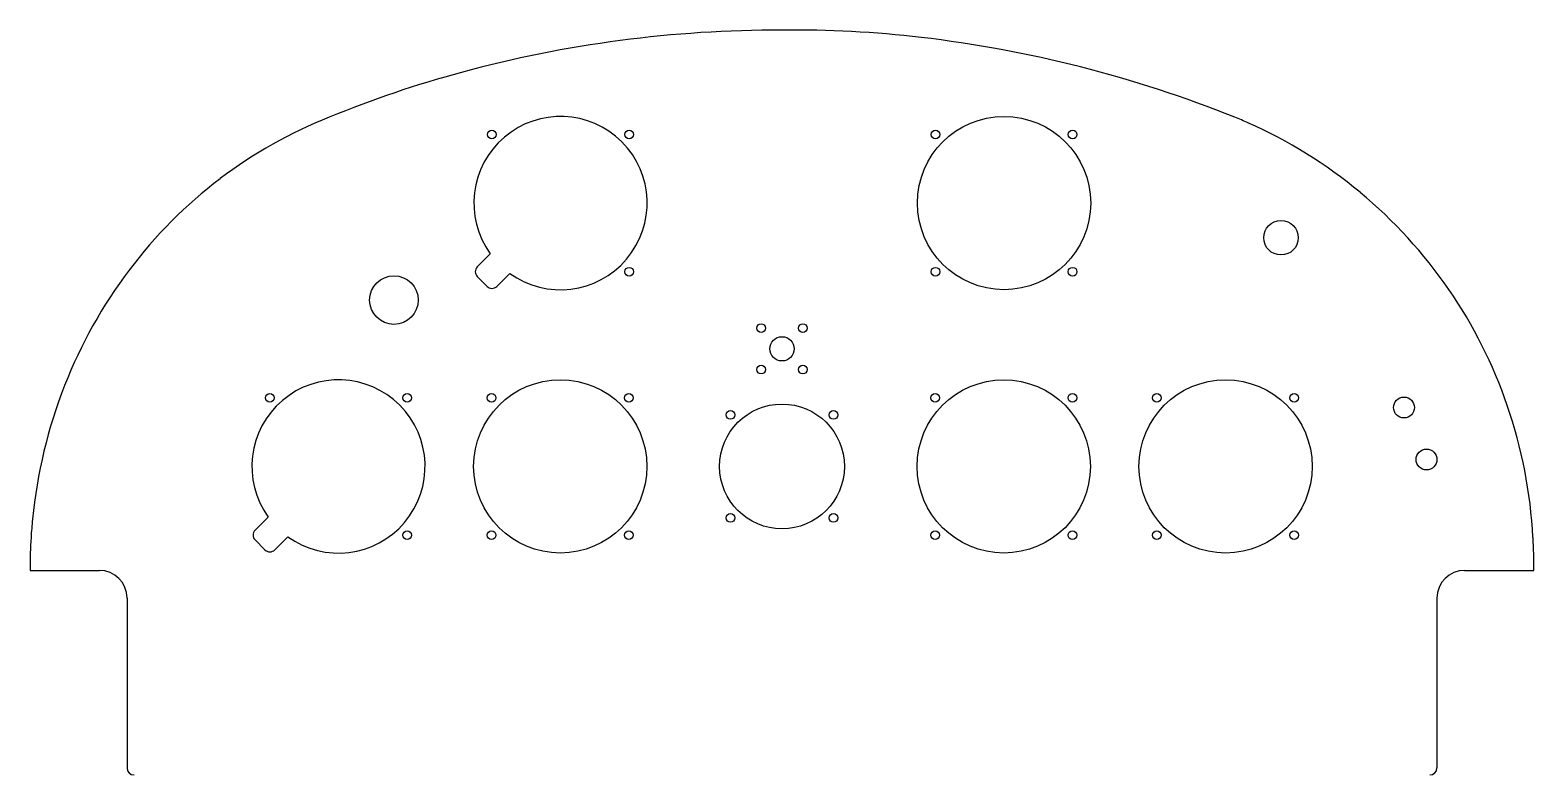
# Model space of a CAD drawing. Header units: inches. Extents: x 2 to 29.1, y 0.4 to 13.8.
import ezdxf

# ---------------------------------------------------------------- set-up
doc = ezdxf.new("R2010")
doc.units = ezdxf.units.IN
doc.header["$MEASUREMENT"] = 0
doc.layers.get('0').update_dxf_attribs({"linetype": 'CONTINUOUS'})

msp = doc.modelspace()

# ---------------------------------------------------------------- linework, layer by layer
for p, q in [((10.3, 9.774), (10.065, 9.538)), ((10.065, 9.362), (10.242, 9.185)), ((10.419, 9.185), (10.654, 9.42)), ((6.295, 5.024), (6.06, 4.788)), ((6.06, 4.612), (6.237, 4.435)), ((6.414, 4.435), (6.649, 4.67)), ((2, 4.102, 0.05), (2, 4.063, 0.05)), ((2, 4.063, 0.05), (3.25, 4.063, 0.05)), ((27.875, 4.063, 0.05), (29.125, 4.063, 0.05)), ((3.75, 3.563, 0.05), (3.75, 0.5, 0.05))]:
    msp.add_line(p, q)
at = {"linetype": 'ByBlock'}
for p, q in [((27.375, 3.563, 0.05), (27.375, 0.5, 0.05)), ((27.375, 2.075, 0.05), (27.375, 2.075, 0.05))]:
    msp.add_line(p, q, dxfattribs=at)
for centre, radius in [((19.568, 10.687), 1.562), ((10.33, 11.925), 0.0781), ((12.805, 11.925), 0.0781), ((18.33, 11.925), 0.0781), ((20.805, 11.925), 0.0781), ((24.563, 10.063), 0.312), ((12.805, 9.45), 0.0781), ((18.33, 9.45), 0.0781), ((20.805, 9.45), 0.0781), ((8.563, 8.938), 0.438), ((15.188, 8.434), 0.0781), ((15.938, 8.434), 0.0781), ((15.563, 8.059), 0.219), ((15.188, 7.684), 0.0781), ((15.938, 7.684), 0.0781), ((11.563, 5.938), 1.562), ((19.563, 5.938), 1.562), ((23.563, 5.938), 1.562), ((6.325, 7.175), 0.0781), ((8.8, 7.175), 0.0781), ((10.325, 7.175), 0.0781), ((12.8, 7.175), 0.0781), ((15.563, 5.938), 1.125), ((18.325, 7.175), 0.0781), ((20.8, 7.175), 0.0781), ((22.325, 7.175), 0.0781), ((24.8, 7.175), 0.0781), ((26.781, 7), 0.188), ((14.634, 6.866), 0.0781), ((16.491, 6.866), 0.0781), ((27.188, 6.063), 0.188), ((14.634, 5.009), 0.0781), ((16.491, 5.009), 0.0781), ((8.8, 4.7), 0.0781), ((10.325, 4.7), 0.0781), ((12.8, 4.7), 0.0781), ((18.325, 4.7), 0.0781), ((20.8, 4.7), 0.0781), ((22.325, 4.7), 0.0781), ((24.8, 4.7), 0.0781)]:
    msp.add_circle(centre, radius)
for centre, radius, start, end in [((15.516, -8.177, 0.05), 21.983, 89.8788, 105.1222), ((15.766, -6.261, 0.05), 20.068, 83.4051, 90.5819), ((15.513, -8.225, 0.05), 22.048, 68.1247, 83.338), ((15.071, -6.456, 0.05), 20.205, 105.1759, 112.3201), ((10.481, 4.462, 0.05), 8.363, 111.6412, 127.1549), ((11.568, 10.687), 1.562, 234.2069, 215.7931), ((20.496, 4.282, 0.05), 8.585, 66.1457, 67.882), ((20.477, 4.246, 0.05), 8.626, 50.28, 66.1304), ((10.552, 4.38, 0.05), 8.471, 127.2012, 142.9981), ((20.448, 4.211, 0.05), 8.671, 34.5531, 50.2793), ((10.154, 9.45), 0.125, 135, 225), ((10.81, 4.187, 0.05), 8.794, 143.0059, 158.5902), ((10.33, 9.273), 0.125, 225, 315), ((20.462, 4.222, 0.05), 8.654, 18.9947, 34.5475), ((11.027, 4.1, 0.05), 9.027, 158.5783, 174.3643), ((7.563, 5.938), 1.562, 234.2069, 215.7931), ((20.334, 4.183, 0.05), 8.787, 3.0814, 18.9581), ((11.476, 4.059, 0.05), 9.478, 174.3851, 176.3889), ((11.874, 4.081, 0.05), 9.874, 176.6641, 179.8781), ((6.148, 4.7), 0.125, 135, 225), ((19.437, 4.089, 0.05), 9.688, 359.8461, 3.3564), ((6.325, 4.523), 0.125, 225, 315), ((3.25, 3.563, 0.05), 0.5, 0, 90), ((27.875, 3.563, 0.05), 0.5, 90, 180), ((3.875, 0.5, 0.05), 0.125, 180, 270), ((27.25, 0.5, 0.05), 0.125, 270, 0)]:
    msp.add_arc(centre, radius, start, end)

doc.saveas('drawing.dxf')
